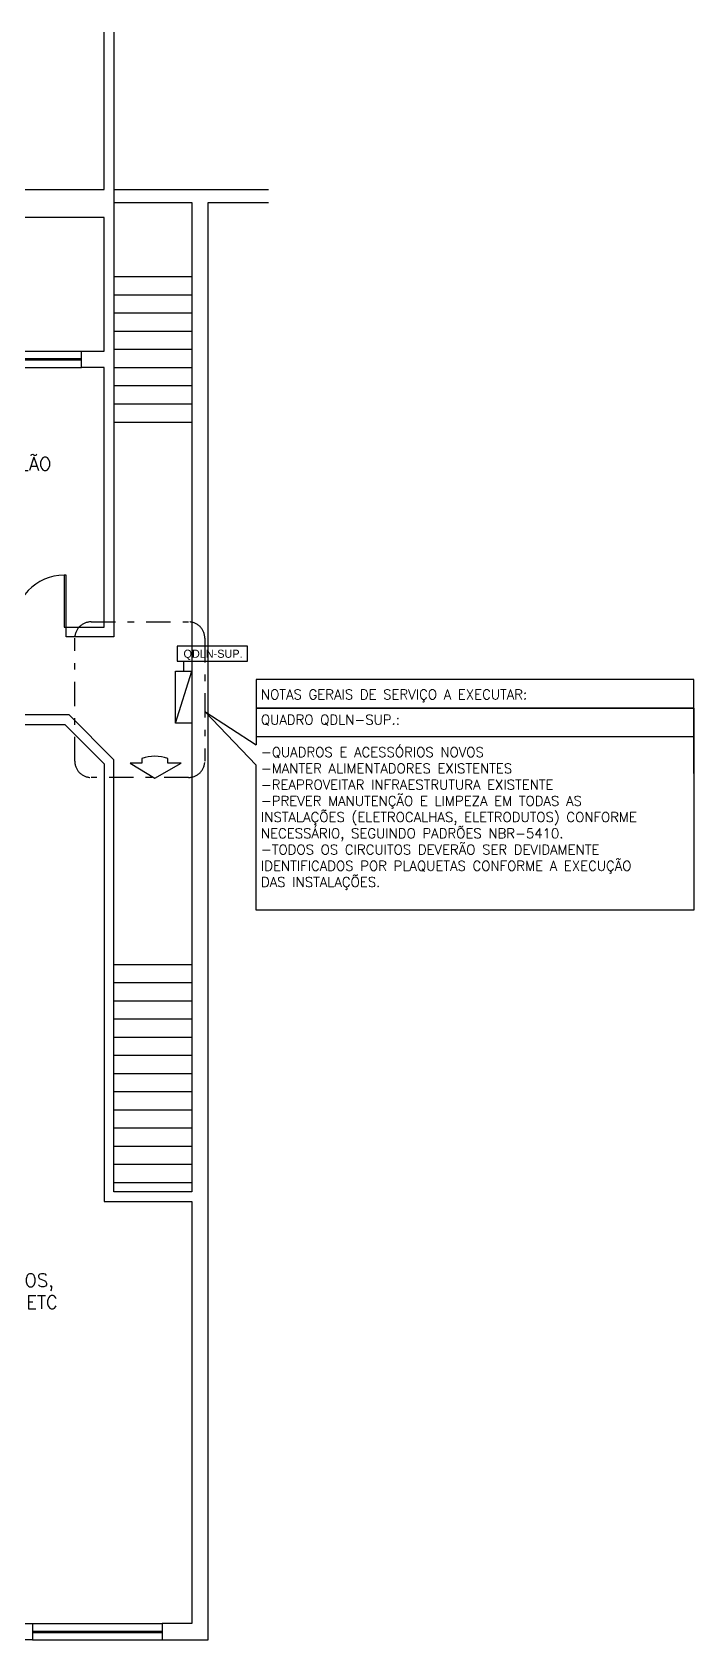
# Model space of a CAD drawing. Header units: metres. Extents: x -367 to 374, y -238 to 224.
# Drawn here: x 364.04 to 374.23, y 177.95 to 202.72 of the extents above; entities that cross this region are included whole.
import ezdxf
from ezdxf.enums import TextEntityAlignment as Align

# ---------------------------------------------------------------- set-up
doc = ezdxf.new("R2010")
doc.units = ezdxf.units.M
for name, pattern in [('CONTINOUS', [0]), ('CONTINU', [0]), ('DASHDOT2', [0.5, 0.25, -0.125, 0, -0.125])]:
    doc.linetypes.add(name, pattern=pattern)
for name, color, linetype in [('ELE-ALIMENTADORES', 160, 'Continuous'), ('ELETRODUTO', 3, 'Continuous'), ('FOLHA', 2, 'Continuous'), ('LA_BAU_BASES GERAIS_R00$0$BASE', 253, 'Continuous'), ('LA_BAU_BASES GERAIS_R00$0$QUADROS', 7, 'Continuous')]:
    doc.layers.add(name, color=color, linetype=linetype)
doc.styles.add('LA_BAU_BASES GERAIS_R00$0$R60-125-RS', font='romans.shx', dxfattribs={"height": 0.19})
doc.styles.add('LA_BAU_BASES GERAIS_R00$0$R80-100-RS', font='romans.shx', dxfattribs={"height": 0.203})
doc.styles.add('LA_BAU_BASES GERAIS_R00$0$Standard', font='txt')
doc.styles.get("Standard").update_dxf_attribs({"font": 'romans.shx'})

# ---------------------------------------------------------------- blocks, each defined once
blk = doc.blocks.new('LA_BAU_BASES GERAIS_R00$0$LA_BAU_ALVENARIA SUPERIOR_R01')
at = {"layer": 'LA_BAU_BASES GERAIS_R00$0$BASE', "linetype": 'Continuous'}
for p, q in [((265.3, 198.95), (266.5, 198.95)), ((265.3, 198.67), (266.5, 198.67)), ((265.3, 198.39), (266.5, 198.39)), ((265.3, 198.11), (266.5, 198.11)), ((263.3, 197.8), (264.8, 197.8)), ((264.8, 197.683), (263.3, 197.683)), ((264.8, 197.663), (263.3, 197.663)), ((265.3, 197.83), (266.5, 197.83)), ((263.3, 197.55), (264.8, 197.55)), ((265.3, 197.55), (266.5, 197.55)), ((265.3, 197.27), (266.5, 197.27)), ((265.3, 196.99), (266.5, 196.99)), ((265.3, 196.71), (266.5, 196.71)), ((266.5, 188.35), (265.3, 188.35)), ((266.5, 188.07), (265.3, 188.07)), ((266.5, 187.79), (265.3, 187.79)), ((266.5, 187.51), (265.3, 187.51)), ((266.5, 187.23), (265.3, 187.23)), ((266.5, 186.95), (265.3, 186.95)), ((266.5, 186.67), (265.3, 186.67)), ((266.5, 186.39), (265.3, 186.39)), ((266.5, 186.11), (265.3, 186.11)), ((266.5, 185.83), (265.3, 185.83)), ((266.5, 185.55), (265.3, 185.55)), ((266.5, 185.27), (265.3, 185.27)), ((266.5, 184.99), (265.3, 184.99)), ((264.044, 178.2), (266.044, 178.2)), ((266.044, 178.08), (264.044, 178.08)), ((266.044, 178.06), (264.044, 178.06)), ((264.044, 177.95), (266.044, 177.95))]:
    blk.add_line(p, q, dxfattribs=at)
for points in [[(265.3, 202.716), (265.3, 193.4), (264.566, 193.4), (264.566, 193.55), (265.15, 193.55), (265.15, 197.55), (264.8, 197.55), (264.8, 197.8), (265.15, 197.8), (265.15, 199.86), (263.62, 199.86), (263.62, 200.29), (265.15, 200.29), (265.15, 202.716)], [(265.3, 200.29), (266.5, 200.29), (267.681, 200.29)], [(265.3, 200.09), (266.5, 200.09), (266.5, 184.85), (265.3, 184.85), (265.3, 191.508), (264.608, 192.2), (263.575, 192.2)], [(263.575, 192.05), (264.546, 192.05), (265.15, 191.446), (265.15, 184.7), (266.5, 184.7), (266.5, 178.2), (266.044, 178.2), (266.044, 177.95), (266.75, 177.95), (266.75, 200.09), (267.681, 200.09)]]:
    blk.add_lwpolyline(points, dxfattribs=at)
for points in [[(264.531, 194.35), (264.531, 193.55), (264.566, 193.55), (264.566, 194.35)], [(263.62, 178.2), (264.044, 178.2), (264.044, 177.95), (263.62, 177.95)]]:
    blk.add_lwpolyline(points, close=True, dxfattribs=at)
blk.add_arc((264.531, 193.584), 0.766, 90, 182.5623, dxfattribs=at)
blk = doc.blocks.new('LA_BAU_BASES GERAIS_R00')
at = {"layer": 'LA_BAU_BASES GERAIS_R00$0$BASE'}
blk.add_lwpolyline([(365.73, 191.527), (365.73, 191.456), (365.551, 191.456), (365.93, 191.222), (366.338, 191.456), (366.13, 191.456), (366.13, 191.527, 0.171573)], format="xyb", close=True, dxfattribs=at)
at = {"layer": 'LA_BAU_BASES GERAIS_R00$0$QUADROS', "color": 7}
for p, q in [((366.375, 192.87), (366.375, 193.028)), ((366.25, 192.07), (366.5, 192.87))]:
    blk.add_line(p, q, dxfattribs=at)
at = {"layer": 'LA_BAU_BASES GERAIS_R00$0$QUADROS', "color": 7, "elevation": 0}
blk.add_lwpolyline([(367.358, 193.257), (366.275, 193.257), (366.275, 193.028), (367.358, 193.028)], close=True, dxfattribs=at)
at = {"layer": 'LA_BAU_BASES GERAIS_R00$0$QUADROS', "color": 7}
blk.add_lwpolyline([(366.5, 192.07), (366.25, 192.07), (366.25, 192.87), (366.5, 192.87)], close=True, dxfattribs=at)
blk.add_lwpolyline([(366.5, 192.07), (366.25, 192.07), (366.25, 192.87), (366.5, 192.87)], close=True, dxfattribs=at)
blk.add_solid([(366.25, 192.07), (366.5, 192.07), (366.5, 192.87), (366.25, 192.07)], dxfattribs=at)
at = {"layer": 'LA_BAU_BASES GERAIS_R00$0$BASE'}
blk.add_blockref('LA_BAU_BASES GERAIS_R00$0$LA_BAU_ALVENARIA SUPERIOR_R01', (100, 0), dxfattribs=at)
at = {"layer": 'LA_BAU_BASES GERAIS_R00$0$BASE', "char_height": 0.203, "attachment_point": 1, "style": 'LA_BAU_BASES GERAIS_R00$0$R80-100-RS'}
for s, insert, width in [('PAPELÃO ', (363.153, 196.167), 2.8794), ('ESTOQUE \\PBRINQUEDOS, FRALDAS, ETC', (362.565, 183.929), 2.19817)]:
    blk.add_mtext(s, dxfattribs=dict(at, insert=insert, width=width))
at = {"layer": 'LA_BAU_BASES GERAIS_R00$0$BASE', "style": 'LA_BAU_BASES GERAIS_R00$0$R60-125-RS'}
for p in [(242.782, 218.919), (358.637, 192.964)]:
    blk.add_attdef('S', text='', height=0.19, rotation=90, dxfattribs=at).set_placement(p, align=Align.MIDDLE_CENTER)
at = {"layer": 'LA_BAU_BASES GERAIS_R00$0$BASE', "style": 'LA_BAU_BASES GERAIS_R00$0$R80-100-RS'}
blk.add_attdef('ACESSO', text='', height=0.203, dxfattribs=at).set_placement((365.922, 191.987), align=Align.TOP_CENTER)
at = {"layer": 'LA_BAU_BASES GERAIS_R00$0$BASE', "style": 'LA_BAU_BASES GERAIS_R00$0$R60-125-RS'}
blk.add_attdef('S', text='', height=0.19, dxfattribs=at).set_placement((266.114, 180.913), align=Align.MIDDLE_CENTER)
at = {"layer": 'LA_BAU_BASES GERAIS_R00$0$QUADROS', "color": 20, "style": 'LA_BAU_BASES GERAIS_R00$0$Standard'}
blk.add_text('QDLN-SUP.', height=0.125, dxfattribs=at).set_placement((366.827, 193.078), align=Align.CENTER)

msp = doc.modelspace()

# ---------------------------------------------------------------- linework, layer by layer
at = {"layer": 'ELE-ALIMENTADORES', "color": 3, "linetype": 'DASHDOT2', "ltscale": 1.5}
msp.add_lwpolyline([(364.947, 193.631), (366.45, 193.631, -0.414214), (366.7, 193.381), (366.7, 191.485, -0.414214), (366.45, 191.235), (364.947, 191.235, -0.414214), (364.697, 191.485), (364.697, 193.381, -0.414214)], format="xyb", close=True, dxfattribs=at)
at = {"layer": 'ELETRODUTO', "color": 7, "linetype": 'CONTINOUS', "ltscale": 0.5}
for p, q in [((367.489, 191.422), (366.7, 192.252)), ((366.7, 192.252), (367.489, 191.736))]:
    msp.add_line(p, q, dxfattribs=at)
for points in [[(374.234, 191.294), (374.234, 192.301), (367.489, 192.301)], [(368.74, 192.301), (374.234, 192.301), (374.234, 189.189), (369.72, 189.189)], [(369.721, 189.189), (367.489, 189.189), (367.489, 191.422)]]:
    msp.add_lwpolyline(points, dxfattribs=at)
at = {"layer": 'FOLHA', "color": 7, "linetype": 'CONTINU', "ltscale": 2}
for p, q in [((374.234, 192.743), (367.489, 192.743)), ((367.489, 192.743), (367.489, 191.736)), ((374.234, 192.301), (374.234, 192.743)), ((367.489, 192.301), (374.234, 192.301)), ((374.234, 191.858), (367.489, 191.858))]:
    msp.add_line(p, q, dxfattribs=at)

# ---------------------------------------------------------------- block references
at = {"layer": 'ELE-ALIMENTADORES', "color": 2}
msp.add_blockref('LA_BAU_BASES GERAIS_R00', (0, 0), dxfattribs=at)

# ---------------------------------------------------------------- texts
at = {"layer": 'FOLHA', "color": 7, "linetype": 'CONTINU', "ltscale": 2, "insert": (367.565, 192.588), "char_height": 0.15, "width": 7.73956, "attachment_point": 1}
msp.add_mtext('NOTAS GERAIS DE SERVIÇO A EXECUTAR:', dxfattribs=at)
at = {"layer": 'FOLHA', "color": 1, "linetype": 'CONTINU', "ltscale": 2, "insert": (367.565, 192.199), "char_height": 0.15, "width": 6.68402, "attachment_point": 1}
msp.add_mtext('QUADRO QDLN-SUP.:\\P\\P-QUADROS E ACESSÓRIOS NOVOS\\P-MANTER ALIMENTADORES EXISTENTES\\P-REAPROVEITAR INFRAESTRUTURA EXISTENTE \\P-PREVER MANUTENÇÃO E LIMPEZA EM TODAS AS INSTALAÇÕES (ELETROCALHAS, ELETRODUTOS) CONFORME NECESSÁRIO, SEGUINDO PADRÕES NBR-5410.\\P-TODOS OS CIRCUITOS DEVERÃO SER DEVIDAMENTE IDENTIFICADOS POR PLAQUETAS CONFORME A EXECUÇÃO DAS INSTALAÇÕES.', dxfattribs=at)

doc.saveas('drawing.dxf')
